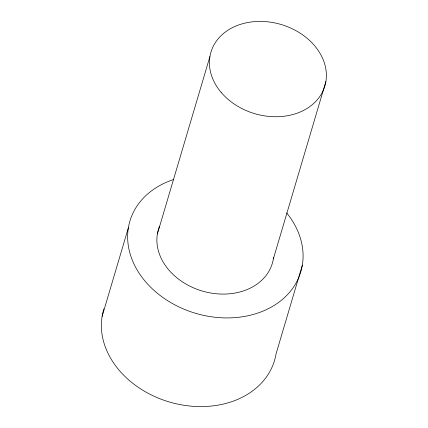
<?xml version="1.0" encoding="UTF-8"?>
<svg xmlns="http://www.w3.org/2000/svg" width="428" height="428" viewBox="0 0 428 428"><rect width="100%" height="100%" fill="white"/><g stroke="black" fill="none" stroke-linecap="round" stroke-linejoin="round"><path stroke-width="0.64" d="M102.11 316.42L128.379 227.75M157.376 233.972L209.902 56.63M273.358 258.86L325.89 81.523M302.355 265.082L276.087 353.753A89.131 69.759 16.5 0 1 172.869 402.967A89.131 69.759 16.5 0 1 103.929 308.813M286.674 212.898A89.131 69.759 16.5 0 1 263.525 310.899A89.131 69.759 16.5 0 1 140.138 274.685A89.131 69.759 16.5 0 1 173.324 179.632M273.546 257.597A59.422 46.502 16.5 0 1 203.792 291.468A59.422 46.502 16.5 0 1 159.414 226.556M221.527 92.817A59.422 46.502 16.5 0 0 321.947 93.01A59.422 46.502 16.5 0 0 260.213 21.4A59.422 46.502 16.5 0 0 221.527 92.817"/></g></svg>
